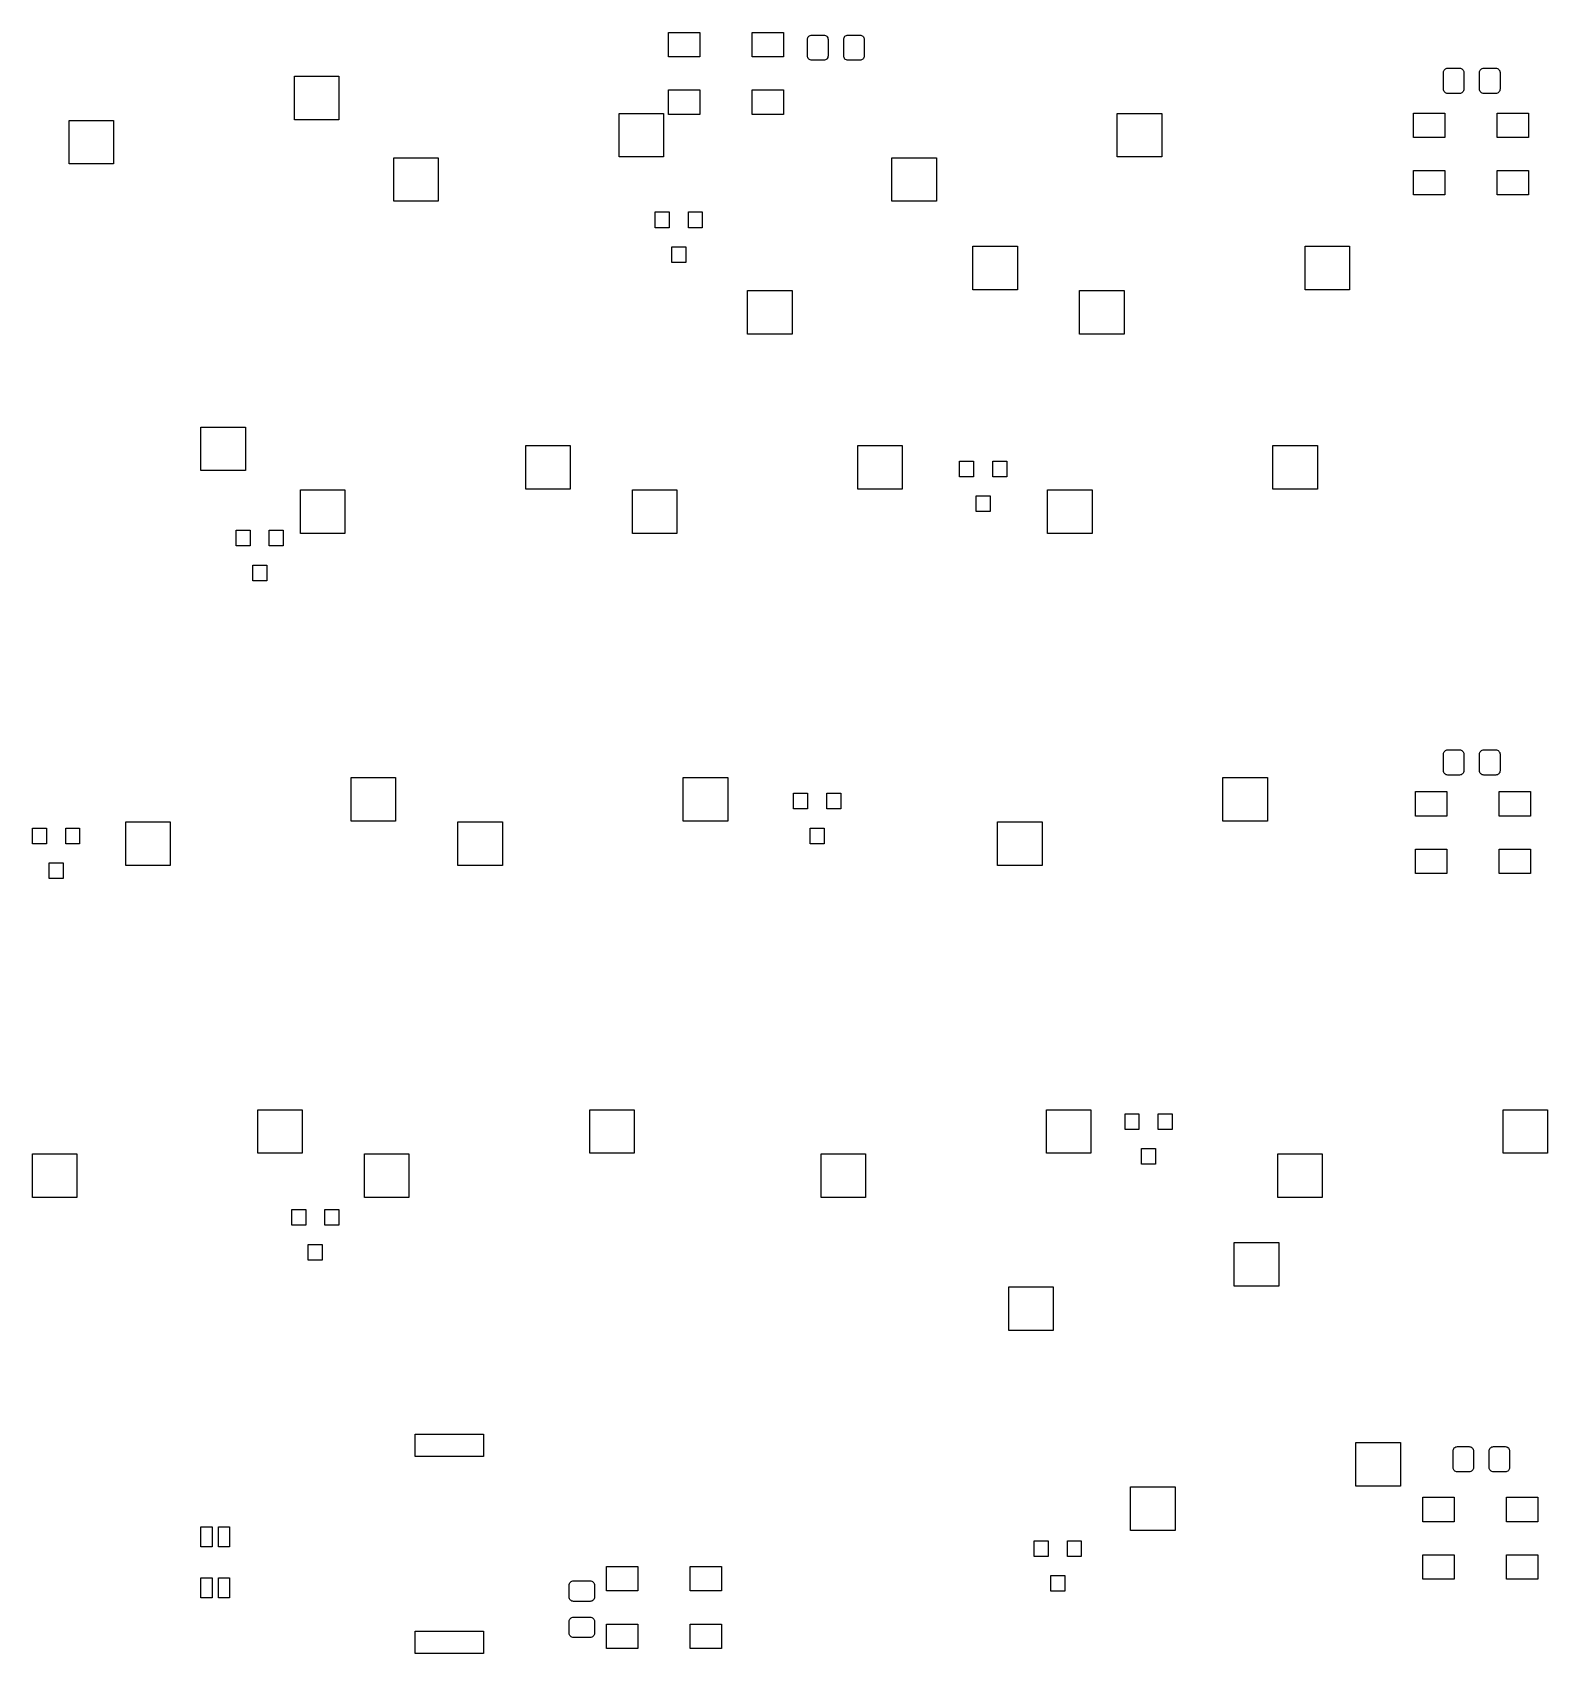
# Model space of a CAD drawing. Extents: x 25 to 360, y 20 to 129.
# Drawn here: x 273.5 to 360.5, y 35.4 to 128.4 of the extents above; entities that cross this region are included whole.
import ezdxf

# ---------------------------------------------------------------- set-up
doc = ezdxf.new("R2010")
doc.units = 0
doc.layers.add('BLACK', color=7, linetype='CONTINUOUS')

msp = doc.modelspace()

# ---------------------------------------------------------------- linework, layer by layer
at = {"layer": 'BLACK', "linetype": 'CONTINUOUS'}
for p, q in [((310.026, 127.022), (310.026, 128.422)), ((310.026, 128.422), (311.826, 128.422)), ((311.826, 128.422), (311.826, 127.022)), ((314.826, 127.022), (314.826, 128.422)), ((314.826, 128.422), (316.626, 128.422)), ((316.626, 128.422), (316.626, 127.022)), ((318, 128.022), (318.005, 128.071)), ((318, 127.072), (318, 128.022)), ((318.005, 128.071), (318.019, 128.118)), ((318.019, 128.118), (318.042, 128.161)), ((318.042, 128.161), (318.073, 128.199)), ((318.073, 128.199), (318.111, 128.23)), ((318.111, 128.23), (318.155, 128.253)), ((318.155, 128.253), (318.201, 128.268)), ((318.201, 128.268), (318.25, 128.272)), ((318.25, 128.272), (318.925, 128.272)), ((318.925, 128.272), (318.974, 128.268)), ((318.974, 128.268), (319.021, 128.253)), ((319.021, 128.253), (319.064, 128.23)), ((319.064, 128.23), (319.102, 128.199)), ((319.102, 128.199), (319.133, 128.161)), ((319.133, 128.161), (319.156, 128.118)), ((319.156, 128.118), (319.17, 128.071)), ((319.17, 128.071), (319.175, 128.022)), ((319.175, 128.022), (319.175, 127.072)), ((320.075, 128.022), (320.08, 128.071)), ((320.075, 127.072), (320.075, 128.022)), ((320.08, 128.071), (320.094, 128.118)), ((320.094, 128.118), (320.117, 128.161)), ((320.117, 128.161), (320.148, 128.199)), ((320.148, 128.199), (320.186, 128.23)), ((320.186, 128.23), (320.23, 128.253)), ((320.23, 128.253), (320.276, 128.268)), ((320.276, 128.268), (320.325, 128.272)), ((320.325, 128.272), (321, 128.272)), ((321, 128.272), (321.049, 128.268)), ((321.049, 128.268), (321.096, 128.253)), ((321.096, 128.253), (321.139, 128.23)), ((321.139, 128.23), (321.177, 128.199)), ((321.177, 128.199), (321.208, 128.161)), ((321.208, 128.161), (321.231, 128.118)), ((321.231, 128.118), (321.245, 128.071)), ((321.245, 128.071), (321.25, 128.022)), ((321.25, 128.022), (321.25, 127.072)), ((311.826, 127.022), (310.026, 127.022)), ((316.626, 127.022), (314.826, 127.022)), ((318.005, 127.024), (318, 127.072)), ((318.019, 126.977), (318.005, 127.024)), ((318.042, 126.934), (318.019, 126.977)), ((318.073, 126.896), (318.042, 126.934)), ((318.111, 126.865), (318.073, 126.896)), ((318.155, 126.841), (318.111, 126.865)), ((318.201, 126.827), (318.155, 126.841)), ((318.25, 126.822), (318.201, 126.827)), ((318.925, 126.822), (318.25, 126.822)), ((318.974, 126.827), (318.925, 126.822)), ((319.021, 126.841), (318.974, 126.827)), ((319.064, 126.865), (319.021, 126.841)), ((319.102, 126.896), (319.064, 126.865)), ((319.133, 126.934), (319.102, 126.896)), ((319.156, 126.977), (319.133, 126.934)), ((319.17, 127.024), (319.156, 126.977)), ((319.175, 127.072), (319.17, 127.024)), ((320.08, 127.024), (320.075, 127.072)), ((320.094, 126.977), (320.08, 127.024)), ((320.117, 126.934), (320.094, 126.977)), ((320.148, 126.896), (320.117, 126.934)), ((320.186, 126.865), (320.148, 126.896)), ((320.23, 126.841), (320.186, 126.865)), ((320.276, 126.827), (320.23, 126.841)), ((320.325, 126.822), (320.276, 126.827)), ((321, 126.822), (320.325, 126.822)), ((321.049, 126.827), (321, 126.822)), ((321.096, 126.841), (321.049, 126.827)), ((321.139, 126.865), (321.096, 126.841)), ((321.177, 126.896), (321.139, 126.865)), ((321.208, 126.934), (321.177, 126.896)), ((321.231, 126.977), (321.208, 126.934)), ((321.245, 127.024), (321.231, 126.977)), ((321.25, 127.072), (321.245, 127.024)), ((288.563, 123.417), (288.563, 125.917)), ((288.563, 125.917), (291.113, 125.917)), ((291.113, 125.917), (291.113, 123.417)), ((354.475, 126.122), (354.48, 126.171)), ((354.475, 125.172), (354.475, 126.122)), ((354.48, 126.171), (354.494, 126.218)), ((354.494, 126.218), (354.517, 126.261)), ((354.517, 126.261), (354.548, 126.299)), ((354.548, 126.299), (354.586, 126.33)), ((354.586, 126.33), (354.63, 126.353)), ((354.63, 126.353), (354.676, 126.368)), ((354.676, 126.368), (354.725, 126.372)), ((354.725, 126.372), (355.4, 126.372)), ((355.4, 126.372), (355.449, 126.368)), ((355.449, 126.368), (355.496, 126.353)), ((355.496, 126.353), (355.539, 126.33)), ((355.539, 126.33), (355.577, 126.299)), ((355.577, 126.299), (355.608, 126.261)), ((355.608, 126.261), (355.631, 126.218)), ((355.631, 126.218), (355.645, 126.171)), ((355.645, 126.171), (355.65, 126.122)), ((355.65, 126.122), (355.65, 125.172)), ((356.55, 126.122), (356.555, 126.171)), ((356.55, 125.172), (356.55, 126.122)), ((356.555, 126.171), (356.569, 126.218)), ((356.569, 126.218), (356.592, 126.261)), ((356.592, 126.261), (356.623, 126.299)), ((356.623, 126.299), (356.661, 126.33)), ((356.661, 126.33), (356.705, 126.353)), ((356.705, 126.353), (356.751, 126.368)), ((356.751, 126.368), (356.8, 126.372)), ((356.8, 126.372), (357.475, 126.372)), ((357.475, 126.372), (357.524, 126.368)), ((357.524, 126.368), (357.571, 126.353)), ((357.571, 126.353), (357.614, 126.33)), ((357.614, 126.33), (357.652, 126.299)), ((357.652, 126.299), (357.683, 126.261)), ((357.683, 126.261), (357.706, 126.218)), ((357.706, 126.218), (357.72, 126.171)), ((357.72, 126.171), (357.725, 126.122)), ((357.725, 126.122), (357.725, 125.172)), ((310.026, 123.722), (310.026, 125.122)), ((310.026, 125.122), (311.826, 125.122)), ((311.826, 125.122), (311.826, 123.722)), ((314.826, 123.722), (314.826, 125.122)), ((314.826, 125.122), (316.626, 125.122)), ((316.626, 125.122), (316.626, 123.722)), ((354.48, 125.124), (354.475, 125.172)), ((354.494, 125.077), (354.48, 125.124)), ((354.517, 125.034), (354.494, 125.077)), ((354.548, 124.996), (354.517, 125.034)), ((354.586, 124.965), (354.548, 124.996)), ((354.63, 124.941), (354.586, 124.965)), ((354.676, 124.927), (354.63, 124.941)), ((354.725, 124.922), (354.676, 124.927)), ((355.4, 124.922), (354.725, 124.922)), ((355.449, 124.927), (355.4, 124.922)), ((355.496, 124.941), (355.449, 124.927)), ((355.539, 124.965), (355.496, 124.941)), ((355.577, 124.996), (355.539, 124.965)), ((355.608, 125.034), (355.577, 124.996)), ((355.631, 125.077), (355.608, 125.034)), ((355.645, 125.124), (355.631, 125.077)), ((355.65, 125.172), (355.645, 125.124)), ((356.555, 125.124), (356.55, 125.172)), ((356.569, 125.077), (356.555, 125.124)), ((356.592, 125.034), (356.569, 125.077)), ((356.623, 124.996), (356.592, 125.034)), ((356.661, 124.965), (356.623, 124.996)), ((356.705, 124.941), (356.661, 124.965)), ((356.751, 124.927), (356.705, 124.941)), ((356.8, 124.922), (356.751, 124.927)), ((357.475, 124.922), (356.8, 124.922)), ((357.524, 124.927), (357.475, 124.922)), ((357.571, 124.941), (357.524, 124.927)), ((357.614, 124.965), (357.571, 124.941)), ((357.652, 124.996), (357.614, 124.965)), ((357.683, 125.034), (357.652, 124.996)), ((357.706, 125.077), (357.683, 125.034)), ((357.72, 125.124), (357.706, 125.077)), ((357.725, 125.172), (357.72, 125.124)), ((307.193, 121.277), (307.193, 123.777)), ((307.193, 123.777), (309.743, 123.777)), ((309.743, 123.777), (309.743, 121.277)), ((311.826, 123.722), (310.026, 123.722)), ((316.626, 123.722), (314.826, 123.722)), ((335.768, 121.277), (335.768, 123.777)), ((335.768, 123.777), (338.318, 123.777)), ((338.318, 123.777), (338.318, 121.277)), ((352.763, 122.397), (352.763, 123.797)), ((352.763, 123.797), (354.563, 123.797)), ((354.563, 123.797), (354.563, 122.397)), ((357.563, 122.397), (357.563, 123.797)), ((357.563, 123.797), (359.363, 123.797)), ((359.363, 123.797), (359.363, 122.397)), ((275.636, 120.877), (275.636, 123.377)), ((275.636, 123.377), (278.186, 123.377)), ((278.186, 123.377), (278.186, 120.877)), ((291.113, 123.417), (288.563, 123.417)), ((354.563, 122.397), (352.763, 122.397)), ((359.363, 122.397), (357.563, 122.397)), ((294.266, 118.737), (294.266, 121.237)), ((294.266, 121.237), (296.816, 121.237)), ((296.816, 121.237), (296.816, 118.737)), ((309.743, 121.277), (307.193, 121.277)), ((322.841, 118.737), (322.841, 121.237)), ((322.841, 121.237), (325.391, 121.237)), ((325.391, 121.237), (325.391, 118.737)), ((338.318, 121.277), (335.768, 121.277)), ((278.186, 120.877), (275.636, 120.877)), ((352.763, 119.097), (352.763, 120.497)), ((352.763, 120.497), (354.563, 120.497)), ((354.563, 120.497), (354.563, 119.097)), ((357.563, 119.097), (357.563, 120.497)), ((357.563, 120.497), (359.363, 120.497)), ((359.363, 120.497), (359.363, 119.097)), ((354.563, 119.097), (352.763, 119.097)), ((359.363, 119.097), (357.563, 119.097)), ((296.816, 118.737), (294.266, 118.737)), ((309.262, 117.221), (309.262, 118.121)), ((309.262, 118.121), (310.062, 118.121)), ((310.062, 118.121), (310.062, 117.221)), ((311.162, 117.221), (311.162, 118.121)), ((311.162, 118.121), (311.962, 118.121)), ((311.962, 118.121), (311.962, 117.221)), ((325.391, 118.737), (322.841, 118.737)), ((310.062, 117.221), (309.262, 117.221)), ((311.962, 117.221), (311.162, 117.221)), ((310.212, 115.221), (310.212, 116.121)), ((310.212, 116.121), (311.012, 116.121)), ((311.012, 116.121), (311.012, 115.221)), ((327.486, 113.657), (327.486, 116.157)), ((327.486, 116.157), (330.036, 116.157)), ((330.036, 116.157), (330.036, 113.657)), ((346.536, 113.657), (346.536, 116.157)), ((346.536, 116.157), (349.086, 116.157)), ((349.086, 116.157), (349.086, 113.657)), ((311.012, 115.221), (310.212, 115.221)), ((314.559, 111.117), (314.559, 113.617)), ((314.559, 113.617), (317.109, 113.617)), ((317.109, 113.617), (317.109, 111.117)), ((330.036, 113.657), (327.486, 113.657)), ((333.609, 111.117), (333.609, 113.617)), ((333.609, 113.617), (336.159, 113.617)), ((336.159, 113.617), (336.159, 111.117)), ((349.086, 113.657), (346.536, 113.657)), ((317.109, 111.117), (314.559, 111.117)), ((336.159, 111.117), (333.609, 111.117)), ((283.203, 103.287), (283.203, 105.787)), ((283.203, 105.787), (285.753, 105.787)), ((285.753, 105.787), (285.753, 103.287)), ((301.833, 102.227), (301.833, 104.727)), ((301.833, 104.727), (304.383, 104.727)), ((304.383, 104.727), (304.383, 102.227)), ((320.883, 102.227), (320.883, 104.727)), ((320.883, 104.727), (323.433, 104.727)), ((323.433, 104.727), (323.433, 102.227)), ((344.696, 102.227), (344.696, 104.727)), ((344.696, 104.727), (347.246, 104.727)), ((347.246, 104.727), (347.246, 102.227)), ((285.753, 103.287), (283.203, 103.287)), ((326.725, 102.933), (326.725, 103.833)), ((326.725, 103.833), (327.525, 103.833)), ((327.525, 103.833), (327.525, 102.933)), ((328.625, 102.933), (328.625, 103.833)), ((328.625, 103.833), (329.425, 103.833)), ((329.425, 103.833), (329.425, 102.933)), ((327.525, 102.933), (326.725, 102.933)), ((329.425, 102.933), (328.625, 102.933)), ((288.906, 99.6874), (288.906, 102.187)), ((288.906, 102.187), (291.456, 102.187)), ((291.456, 102.187), (291.456, 99.6874)), ((304.383, 102.227), (301.833, 102.227)), ((307.956, 99.6874), (307.956, 102.187)), ((307.956, 102.187), (310.506, 102.187)), ((310.506, 102.187), (310.506, 99.6874)), ((323.433, 102.227), (320.883, 102.227)), ((327.675, 100.933), (327.675, 101.833)), ((327.675, 101.833), (328.475, 101.833)), ((328.475, 101.833), (328.475, 100.933)), ((331.769, 99.6874), (331.769, 102.187)), ((331.769, 102.187), (334.319, 102.187)), ((334.319, 102.187), (334.319, 99.6874)), ((347.246, 102.227), (344.696, 102.227)), ((328.475, 100.933), (327.675, 100.933)), ((285.224, 98.9645), (285.224, 99.8645)), ((285.224, 99.8645), (286.024, 99.8645)), ((286.024, 99.8645), (286.024, 98.9645)), ((287.124, 98.9645), (287.124, 99.8645)), ((287.124, 99.8645), (287.924, 99.8645)), ((287.924, 99.8645), (287.924, 98.9645)), ((291.456, 99.6874), (288.906, 99.6874)), ((310.506, 99.6874), (307.956, 99.6874)), ((334.319, 99.6874), (331.769, 99.6874)), ((286.024, 98.9645), (285.224, 98.9645)), ((287.924, 98.9645), (287.124, 98.9645)), ((286.174, 96.9645), (286.174, 97.8645)), ((286.174, 97.8645), (286.974, 97.8645)), ((286.974, 97.8645), (286.974, 96.9645)), ((286.974, 96.9645), (286.174, 96.9645)), ((354.475, 87.0224), (354.48, 87.0712)), ((354.475, 86.0724), (354.475, 87.0224)), ((354.48, 87.0712), (354.494, 87.1181)), ((354.494, 87.1181), (354.517, 87.1613)), ((354.517, 87.1613), (354.548, 87.1992)), ((354.548, 87.1992), (354.586, 87.2303)), ((354.586, 87.2303), (354.63, 87.2534)), ((354.63, 87.2534), (354.676, 87.2676)), ((354.676, 87.2676), (354.725, 87.2724)), ((354.725, 87.2724), (355.4, 87.2724)), ((355.4, 87.2724), (355.449, 87.2676)), ((355.449, 87.2676), (355.496, 87.2534)), ((355.496, 87.2534), (355.539, 87.2303)), ((355.539, 87.2303), (355.577, 87.1992)), ((355.577, 87.1992), (355.608, 87.1613)), ((355.608, 87.1613), (355.631, 87.1181)), ((355.631, 87.1181), (355.645, 87.0712)), ((355.645, 87.0712), (355.65, 87.0224)), ((355.65, 87.0224), (355.65, 86.0724)), ((356.55, 87.0224), (356.555, 87.0712)), ((356.55, 86.0724), (356.55, 87.0224)), ((356.555, 87.0712), (356.569, 87.1181)), ((356.569, 87.1181), (356.592, 87.1613)), ((356.592, 87.1613), (356.623, 87.1992)), ((356.623, 87.1992), (356.661, 87.2303)), ((356.661, 87.2303), (356.705, 87.2534)), ((356.705, 87.2534), (356.751, 87.2676)), ((356.751, 87.2676), (356.8, 87.2724)), ((356.8, 87.2724), (357.475, 87.2724)), ((357.475, 87.2724), (357.524, 87.2676)), ((357.524, 87.2676), (357.571, 87.2534)), ((357.571, 87.2534), (357.614, 87.2303)), ((357.614, 87.2303), (357.652, 87.1992)), ((357.652, 87.1992), (357.683, 87.1613)), ((357.683, 87.1613), (357.706, 87.1181)), ((357.706, 87.1181), (357.72, 87.0712)), ((357.72, 87.0712), (357.725, 87.0224)), ((357.725, 87.0224), (357.725, 86.0724)), ((291.823, 83.1774), (291.823, 85.6774)), ((291.823, 85.6774), (294.373, 85.6774)), ((294.373, 85.6774), (294.373, 83.1774)), ((310.873, 83.1774), (310.873, 85.6774)), ((310.873, 85.6774), (313.423, 85.6774)), ((313.423, 85.6774), (313.423, 83.1774)), ((341.83, 83.1774), (341.83, 85.6774)), ((341.83, 85.6774), (344.38, 85.6774)), ((344.38, 85.6774), (344.38, 83.1774)), ((354.48, 86.0236), (354.475, 86.0724)), ((354.494, 85.9767), (354.48, 86.0236)), ((354.517, 85.9335), (354.494, 85.9767)), ((354.548, 85.8956), (354.517, 85.9335)), ((354.586, 85.8645), (354.548, 85.8956)), ((354.63, 85.8414), (354.586, 85.8645)), ((354.676, 85.8272), (354.63, 85.8414)), ((354.725, 85.8224), (354.676, 85.8272)), ((355.4, 85.8224), (354.725, 85.8224)), ((355.449, 85.8272), (355.4, 85.8224)), ((355.496, 85.8414), (355.449, 85.8272)), ((355.539, 85.8645), (355.496, 85.8414)), ((355.577, 85.8956), (355.539, 85.8645)), ((355.608, 85.9335), (355.577, 85.8956)), ((355.631, 85.9767), (355.608, 85.9335)), ((355.645, 86.0236), (355.631, 85.9767)), ((355.65, 86.0724), (355.645, 86.0236)), ((356.555, 86.0236), (356.55, 86.0724)), ((356.569, 85.9767), (356.555, 86.0236)), ((356.592, 85.9335), (356.569, 85.9767)), ((356.623, 85.8956), (356.592, 85.9335)), ((356.661, 85.8645), (356.623, 85.8956)), ((356.705, 85.8414), (356.661, 85.8645)), ((356.751, 85.8272), (356.705, 85.8414)), ((356.8, 85.8224), (356.751, 85.8272)), ((357.475, 85.8224), (356.8, 85.8224)), ((357.524, 85.8272), (357.475, 85.8224)), ((357.571, 85.8414), (357.524, 85.8272)), ((357.614, 85.8645), (357.571, 85.8414)), ((357.652, 85.8956), (357.614, 85.8645)), ((357.683, 85.9335), (357.652, 85.8956)), ((357.706, 85.9767), (357.683, 85.9335)), ((357.72, 86.0236), (357.706, 85.9767)), ((357.725, 86.0724), (357.72, 86.0236)), ((317.2, 83.8833), (317.2, 84.7833)), ((317.2, 84.7833), (318, 84.7833)), ((318, 84.7833), (318, 83.8833)), ((319.1, 83.8833), (319.1, 84.7833)), ((319.1, 84.7833), (319.9, 84.7833)), ((319.9, 84.7833), (319.9, 83.8833)), ((352.869, 83.4724), (352.869, 84.8724)), ((352.869, 84.8724), (354.669, 84.8724)), ((354.669, 84.8724), (354.669, 83.4724)), ((357.669, 83.4724), (357.669, 84.8724)), ((357.669, 84.8724), (359.469, 84.8724)), ((359.469, 84.8724), (359.469, 83.4724)), ((318, 83.8833), (317.2, 83.8833)), ((319.9, 83.8833), (319.1, 83.8833)), ((273.544, 81.8849), (273.544, 82.7849)), ((273.544, 82.7849), (274.344, 82.7849)), ((274.344, 82.7849), (274.344, 81.8849)), ((275.444, 81.8849), (275.444, 82.7849)), ((275.444, 82.7849), (276.244, 82.7849)), ((276.244, 82.7849), (276.244, 81.8849)), ((278.896, 80.6374), (278.896, 83.1374)), ((278.896, 83.1374), (281.446, 83.1374)), ((281.446, 83.1374), (281.446, 80.6374)), ((294.373, 83.1774), (291.823, 83.1774)), ((297.946, 80.6374), (297.946, 83.1374)), ((297.946, 83.1374), (300.496, 83.1374)), ((300.496, 83.1374), (300.496, 80.6374)), ((313.423, 83.1774), (310.873, 83.1774)), ((318.15, 81.8833), (318.15, 82.7833)), ((318.15, 82.7833), (318.95, 82.7833)), ((318.95, 82.7833), (318.95, 81.8833)), ((328.903, 80.6374), (328.903, 83.1374)), ((328.903, 83.1374), (331.453, 83.1374)), ((331.453, 83.1374), (331.453, 80.6374)), ((344.38, 83.1774), (341.83, 83.1774)), ((354.669, 83.4724), (352.869, 83.4724)), ((359.469, 83.4724), (357.669, 83.4724)), ((274.344, 81.8849), (273.544, 81.8849)), ((276.244, 81.8849), (275.444, 81.8849)), ((318.95, 81.8833), (318.15, 81.8833)), ((352.869, 80.1724), (352.869, 81.5724)), ((352.869, 81.5724), (354.669, 81.5724)), ((354.669, 81.5724), (354.669, 80.1724)), ((357.669, 80.1724), (357.669, 81.5724)), ((357.669, 81.5724), (359.469, 81.5724)), ((359.469, 81.5724), (359.469, 80.1724)), ((274.494, 79.8849), (274.494, 80.7849)), ((274.494, 80.7849), (275.294, 80.7849)), ((275.294, 80.7849), (275.294, 79.8849)), ((281.446, 80.6374), (278.896, 80.6374)), ((300.496, 80.6374), (297.946, 80.6374)), ((331.453, 80.6374), (328.903, 80.6374)), ((354.669, 80.1724), (352.869, 80.1724)), ((359.469, 80.1724), (357.669, 80.1724)), ((275.294, 79.8849), (274.494, 79.8849)), ((286.463, 64.1274), (286.463, 66.6274)), ((286.463, 66.6274), (289.013, 66.6274)), ((289.013, 66.6274), (289.013, 64.1274)), ((305.513, 64.1274), (305.513, 66.6274)), ((305.513, 66.6274), (308.063, 66.6274)), ((308.063, 66.6274), (308.063, 64.1274)), ((331.707, 64.1274), (331.707, 66.6274)), ((331.707, 66.6274), (334.257, 66.6274)), ((334.257, 66.6274), (334.257, 64.1274)), ((336.213, 65.4974), (336.213, 66.3974)), ((336.213, 66.3974), (337.013, 66.3974)), ((337.013, 66.3974), (337.013, 65.4974)), ((338.113, 65.4974), (338.113, 66.3974)), ((338.113, 66.3974), (338.913, 66.3974)), ((338.913, 66.3974), (338.913, 65.4974)), ((357.901, 64.1274), (357.901, 66.6274)), ((357.901, 66.6274), (360.451, 66.6274)), ((360.451, 66.6274), (360.451, 64.1274)), ((337.013, 65.4974), (336.213, 65.4974)), ((338.913, 65.4974), (338.113, 65.4974)), ((337.163, 63.4974), (337.163, 64.3974)), ((337.163, 64.3974), (337.963, 64.3974)), ((337.963, 64.3974), (337.963, 63.4974)), ((273.536, 61.5874), (273.536, 64.0874)), ((273.536, 64.0874), (276.086, 64.0874)), ((276.086, 64.0874), (276.086, 61.5874)), ((289.013, 64.1274), (286.463, 64.1274)), ((292.586, 61.5874), (292.586, 64.0874)), ((292.586, 64.0874), (295.136, 64.0874)), ((295.136, 64.0874), (295.136, 61.5874)), ((308.063, 64.1274), (305.513, 64.1274)), ((318.78, 61.5874), (318.78, 64.0874)), ((318.78, 64.0874), (321.33, 64.0874)), ((321.33, 64.0874), (321.33, 61.5874)), ((334.257, 64.1274), (331.707, 64.1274)), ((337.963, 63.4974), (337.163, 63.4974)), ((344.974, 61.5874), (344.974, 64.0874)), ((344.974, 64.0874), (347.524, 64.0874)), ((347.524, 64.0874), (347.524, 61.5874)), ((360.451, 64.1274), (357.901, 64.1274)), ((276.086, 61.5874), (273.536, 61.5874)), ((295.136, 61.5874), (292.586, 61.5874)), ((321.33, 61.5874), (318.78, 61.5874)), ((347.524, 61.5874), (344.974, 61.5874)), ((288.413, 59.9974), (288.413, 60.8974)), ((288.413, 60.8974), (289.213, 60.8974)), ((289.213, 60.8974), (289.213, 59.9974)), ((290.313, 59.9974), (290.313, 60.8974)), ((290.313, 60.8974), (291.113, 60.8974)), ((291.113, 60.8974), (291.113, 59.9974)), ((289.213, 59.9974), (288.413, 59.9974)), ((291.113, 59.9974), (290.313, 59.9974)), ((289.363, 57.9974), (289.363, 58.8974)), ((289.363, 58.8974), (290.163, 58.8974)), ((290.163, 58.8974), (290.163, 57.9974)), ((342.476, 56.5074), (342.476, 59.0074)), ((342.476, 59.0074), (345.026, 59.0074)), ((345.026, 59.0074), (345.026, 56.5074)), ((290.163, 57.9974), (289.363, 57.9974)), ((329.549, 53.9674), (329.549, 56.4674)), ((329.549, 56.4674), (332.099, 56.4674)), ((332.099, 56.4674), (332.099, 53.9674)), ((345.026, 56.5074), (342.476, 56.5074)), ((332.099, 53.9674), (329.549, 53.9674)), ((295.483, 46.7262), (295.483, 48.0168)), ((295.483, 48.0168), (299.42, 48.0168)), ((299.42, 48.0168), (299.42, 46.7262)), ((349.459, 45.0294), (349.459, 47.5294)), ((349.459, 47.5294), (352.009, 47.5294)), ((352.009, 47.5294), (352.009, 45.0294)), ((299.42, 46.7262), (295.483, 46.7262)), ((355.026, 47.0474), (355.031, 47.0962)), ((355.026, 46.0974), (355.026, 47.0474)), ((355.031, 47.0962), (355.046, 47.1431)), ((355.046, 47.1431), (355.069, 47.1863)), ((355.069, 47.1863), (355.1, 47.2242)), ((355.1, 47.2242), (355.138, 47.2553)), ((355.138, 47.2553), (355.181, 47.2784)), ((355.181, 47.2784), (355.228, 47.2926)), ((355.228, 47.2926), (355.276, 47.2974)), ((355.276, 47.2974), (355.951, 47.2974)), ((355.951, 47.2974), (356, 47.2926)), ((356, 47.2926), (356.047, 47.2784)), ((356.047, 47.2784), (356.09, 47.2553)), ((356.09, 47.2553), (356.128, 47.2242)), ((356.128, 47.2242), (356.159, 47.1863)), ((356.159, 47.1863), (356.182, 47.1431)), ((356.182, 47.1431), (356.197, 47.0962)), ((356.197, 47.0962), (356.201, 47.0474)), ((356.201, 47.0474), (356.201, 46.0974)), ((357.101, 47.0474), (357.106, 47.0962)), ((357.101, 46.0974), (357.101, 47.0474)), ((357.106, 47.0962), (357.121, 47.1431)), ((357.121, 47.1431), (357.144, 47.1863)), ((357.144, 47.1863), (357.175, 47.2242)), ((357.175, 47.2242), (357.213, 47.2553)), ((357.213, 47.2553), (357.256, 47.2784)), ((357.256, 47.2784), (357.303, 47.2926)), ((357.303, 47.2926), (357.351, 47.2974)), ((357.351, 47.2974), (358.026, 47.2974)), ((358.026, 47.2974), (358.075, 47.2926)), ((358.075, 47.2926), (358.122, 47.2784)), ((358.122, 47.2784), (358.165, 47.2553)), ((358.165, 47.2553), (358.203, 47.2242)), ((358.203, 47.2242), (358.234, 47.1863)), ((358.234, 47.1863), (358.257, 47.1431)), ((358.257, 47.1431), (358.272, 47.0962)), ((358.272, 47.0962), (358.276, 47.0474)), ((358.276, 47.0474), (358.276, 46.0974)), ((355.031, 46.0486), (355.026, 46.0974)), ((355.046, 46.0017), (355.031, 46.0486)), ((355.069, 45.9585), (355.046, 46.0017)), ((355.1, 45.9206), (355.069, 45.9585)), ((355.138, 45.8895), (355.1, 45.9206)), ((355.181, 45.8664), (355.138, 45.8895)), ((355.228, 45.8522), (355.181, 45.8664)), ((355.276, 45.8474), (355.228, 45.8522)), ((355.951, 45.8474), (355.276, 45.8474)), ((356, 45.8522), (355.951, 45.8474)), ((356.047, 45.8664), (356, 45.8522)), ((356.09, 45.8895), (356.047, 45.8664)), ((356.128, 45.9206), (356.09, 45.8895)), ((356.159, 45.9585), (356.128, 45.9206)), ((356.182, 46.0017), (356.159, 45.9585)), ((356.197, 46.0486), (356.182, 46.0017)), ((356.201, 46.0974), (356.197, 46.0486)), ((357.106, 46.0486), (357.101, 46.0974)), ((357.121, 46.0017), (357.106, 46.0486)), ((357.144, 45.9585), (357.121, 46.0017)), ((357.175, 45.9206), (357.144, 45.9585)), ((357.213, 45.8895), (357.175, 45.9206)), ((357.256, 45.8664), (357.213, 45.8895)), ((357.303, 45.8522), (357.256, 45.8664)), ((357.351, 45.8474), (357.303, 45.8522)), ((358.026, 45.8474), (357.351, 45.8474)), ((358.075, 45.8522), (358.026, 45.8474)), ((358.122, 45.8664), (358.075, 45.8522)), ((358.165, 45.8895), (358.122, 45.8664)), ((358.203, 45.9206), (358.165, 45.8895)), ((358.234, 45.9585), (358.203, 45.9206)), ((358.257, 46.0017), (358.234, 45.9585)), ((358.272, 46.0486), (358.257, 46.0017)), ((358.276, 46.0974), (358.272, 46.0486)), ((336.532, 42.4894), (336.532, 44.9894)), ((336.532, 44.9894), (339.082, 44.9894)), ((339.082, 44.9894), (339.082, 42.4894)), ((352.009, 45.0294), (349.459, 45.0294)), ((353.301, 42.9911), (353.301, 44.3911)), ((353.301, 44.3911), (355.101, 44.3911)), ((355.101, 44.3911), (355.101, 42.9911)), ((358.101, 42.9911), (358.101, 44.3911)), ((358.101, 44.3911), (359.901, 44.3911)), ((359.901, 44.3911), (359.901, 42.9911)), ((355.101, 42.9911), (353.301, 42.9911)), ((359.901, 42.9911), (358.101, 42.9911)), ((283.204, 41.5509), (283.204, 42.6939)), ((283.204, 42.6939), (283.839, 42.6939)), ((283.839, 42.6939), (283.839, 41.5509)), ((284.204, 41.5509), (284.204, 42.6939)), ((284.204, 42.6939), (284.839, 42.6939)), ((284.839, 42.6939), (284.839, 41.5509)), ((331.004, 41.0037), (331.004, 41.9036)), ((331.004, 41.9036), (331.804, 41.9036)), ((331.804, 41.9036), (331.804, 41.0037)), ((332.904, 41.0037), (332.904, 41.9036)), ((332.904, 41.9036), (333.704, 41.9036)), ((333.704, 41.9036), (333.704, 41.0037)), ((339.082, 42.4894), (336.532, 42.4894)), ((283.839, 41.5509), (283.204, 41.5509)), ((284.839, 41.5509), (284.204, 41.5509)), ((331.804, 41.0037), (331.004, 41.0037)), ((333.704, 41.0037), (332.904, 41.0037)), ((353.301, 39.6911), (353.301, 41.0911)), ((353.301, 41.0911), (355.101, 41.0911)), ((355.101, 41.0911), (355.101, 39.6911)), ((358.101, 39.6911), (358.101, 41.0911)), ((358.101, 41.0911), (359.901, 41.0911)), ((359.901, 41.0911), (359.901, 39.6911)), ((306.47, 39.0224), (306.47, 40.4224)), ((306.47, 40.4224), (308.27, 40.4224)), ((308.27, 40.4224), (308.27, 39.0224)), ((311.27, 39.0224), (311.27, 40.4224)), ((311.27, 40.4224), (313.07, 40.4224)), ((313.07, 40.4224), (313.07, 39.0224)), ((283.204, 38.6309), (283.204, 39.7739)), ((283.204, 39.7739), (283.839, 39.7739)), ((283.839, 39.7739), (283.839, 38.6309)), ((284.204, 38.6309), (284.204, 39.7739)), ((284.204, 39.7739), (284.839, 39.7739)), ((284.839, 39.7739), (284.839, 38.6309)), ((304.326, 39.3474), (304.331, 39.3962)), ((304.326, 38.6724), (304.326, 39.3474)), ((304.331, 39.3962), (304.346, 39.4431)), ((304.346, 39.4431), (304.369, 39.4863)), ((304.369, 39.4863), (304.4, 39.5242)), ((304.4, 39.5242), (304.438, 39.5553)), ((304.438, 39.5553), (304.481, 39.5784)), ((304.481, 39.5784), (304.528, 39.5926)), ((304.528, 39.5926), (304.576, 39.5974)), ((304.576, 39.5974), (305.526, 39.5974)), ((305.526, 39.5974), (305.575, 39.5926)), ((305.575, 39.5926), (305.622, 39.5784)), ((305.622, 39.5784), (305.665, 39.5553)), ((305.665, 39.5553), (305.703, 39.5242)), ((305.703, 39.5242), (305.734, 39.4863)), ((305.734, 39.4863), (305.757, 39.4431)), ((305.757, 39.4431), (305.772, 39.3962)), ((305.772, 39.3962), (305.776, 39.3474)), ((305.776, 39.3474), (305.776, 38.6724)), ((331.954, 39.0037), (331.954, 39.9036)), ((331.954, 39.9036), (332.754, 39.9036)), ((332.754, 39.9036), (332.754, 39.0037)), ((355.101, 39.6911), (353.301, 39.6911)), ((359.901, 39.6911), (358.101, 39.6911)), ((283.839, 38.6309), (283.204, 38.6309)), ((284.839, 38.6309), (284.204, 38.6309)), ((304.331, 38.6236), (304.326, 38.6724)), ((304.346, 38.5767), (304.331, 38.6236)), ((304.369, 38.5335), (304.346, 38.5767)), ((304.4, 38.4956), (304.369, 38.5335)), ((304.438, 38.4645), (304.4, 38.4956)), ((304.481, 38.4414), (304.438, 38.4645)), ((304.528, 38.4272), (304.481, 38.4414)), ((304.576, 38.4224), (304.528, 38.4272)), ((305.526, 38.4224), (304.576, 38.4224)), ((305.575, 38.4272), (305.526, 38.4224)), ((305.622, 38.4414), (305.575, 38.4272)), ((305.665, 38.4645), (305.622, 38.4414)), ((305.703, 38.4956), (305.665, 38.4645)), ((305.734, 38.5335), (305.703, 38.4956)), ((305.757, 38.5767), (305.734, 38.5335)), ((305.772, 38.6236), (305.757, 38.5767)), ((305.776, 38.6724), (305.772, 38.6236)), ((308.27, 39.0224), (306.47, 39.0224)), ((313.07, 39.0224), (311.27, 39.0224)), ((332.754, 39.0037), (331.954, 39.0037)), ((304.326, 37.2724), (304.331, 37.3212)), ((304.326, 36.5974), (304.326, 37.2724)), ((304.331, 37.3212), (304.346, 37.3681)), ((304.346, 37.3681), (304.369, 37.4113)), ((304.369, 37.4113), (304.4, 37.4492)), ((304.4, 37.4492), (304.438, 37.4803)), ((304.438, 37.4803), (304.481, 37.5034)), ((304.481, 37.5034), (304.528, 37.5176)), ((304.528, 37.5176), (304.576, 37.5224)), ((304.576, 37.5224), (305.526, 37.5224)), ((305.526, 37.5224), (305.575, 37.5176)), ((305.575, 37.5176), (305.622, 37.5034)), ((305.622, 37.5034), (305.665, 37.4803)), ((305.665, 37.4803), (305.703, 37.4492)), ((305.703, 37.4492), (305.734, 37.4113)), ((305.734, 37.4113), (305.757, 37.3681)), ((305.757, 37.3681), (305.772, 37.3212)), ((305.772, 37.3212), (305.776, 37.2724)), ((305.776, 37.2724), (305.776, 36.5974)), ((295.483, 35.428), (295.483, 36.7186)), ((295.483, 36.7186), (299.42, 36.7186)), ((299.42, 36.7186), (299.42, 35.428)), ((304.331, 36.5486), (304.326, 36.5974)), ((304.346, 36.5017), (304.331, 36.5486)), ((304.369, 36.4585), (304.346, 36.5017)), ((304.4, 36.4206), (304.369, 36.4585)), ((304.438, 36.3895), (304.4, 36.4206)), ((304.481, 36.3664), (304.438, 36.3895)), ((304.528, 36.3522), (304.481, 36.3664)), ((304.576, 36.3474), (304.528, 36.3522)), ((305.526, 36.3474), (304.576, 36.3474)), ((305.575, 36.3522), (305.526, 36.3474)), ((305.622, 36.3664), (305.575, 36.3522)), ((305.665, 36.3895), (305.622, 36.3664)), ((305.703, 36.4206), (305.665, 36.3895)), ((305.734, 36.4585), (305.703, 36.4206)), ((305.757, 36.5017), (305.734, 36.4585)), ((305.772, 36.5486), (305.757, 36.5017)), ((305.776, 36.5974), (305.772, 36.5486)), ((306.47, 35.7224), (306.47, 37.1224)), ((306.47, 37.1224), (308.27, 37.1224)), ((308.27, 37.1224), (308.27, 35.7224)), ((311.27, 35.7224), (311.27, 37.1224)), ((311.27, 37.1224), (313.07, 37.1224)), ((313.07, 37.1224), (313.07, 35.7224)), ((299.42, 35.428), (295.483, 35.428)), ((308.27, 35.7224), (306.47, 35.7224)), ((313.07, 35.7224), (311.27, 35.7224))]:
    msp.add_line(p, q, dxfattribs=at)

doc.saveas('drawing.dxf')
